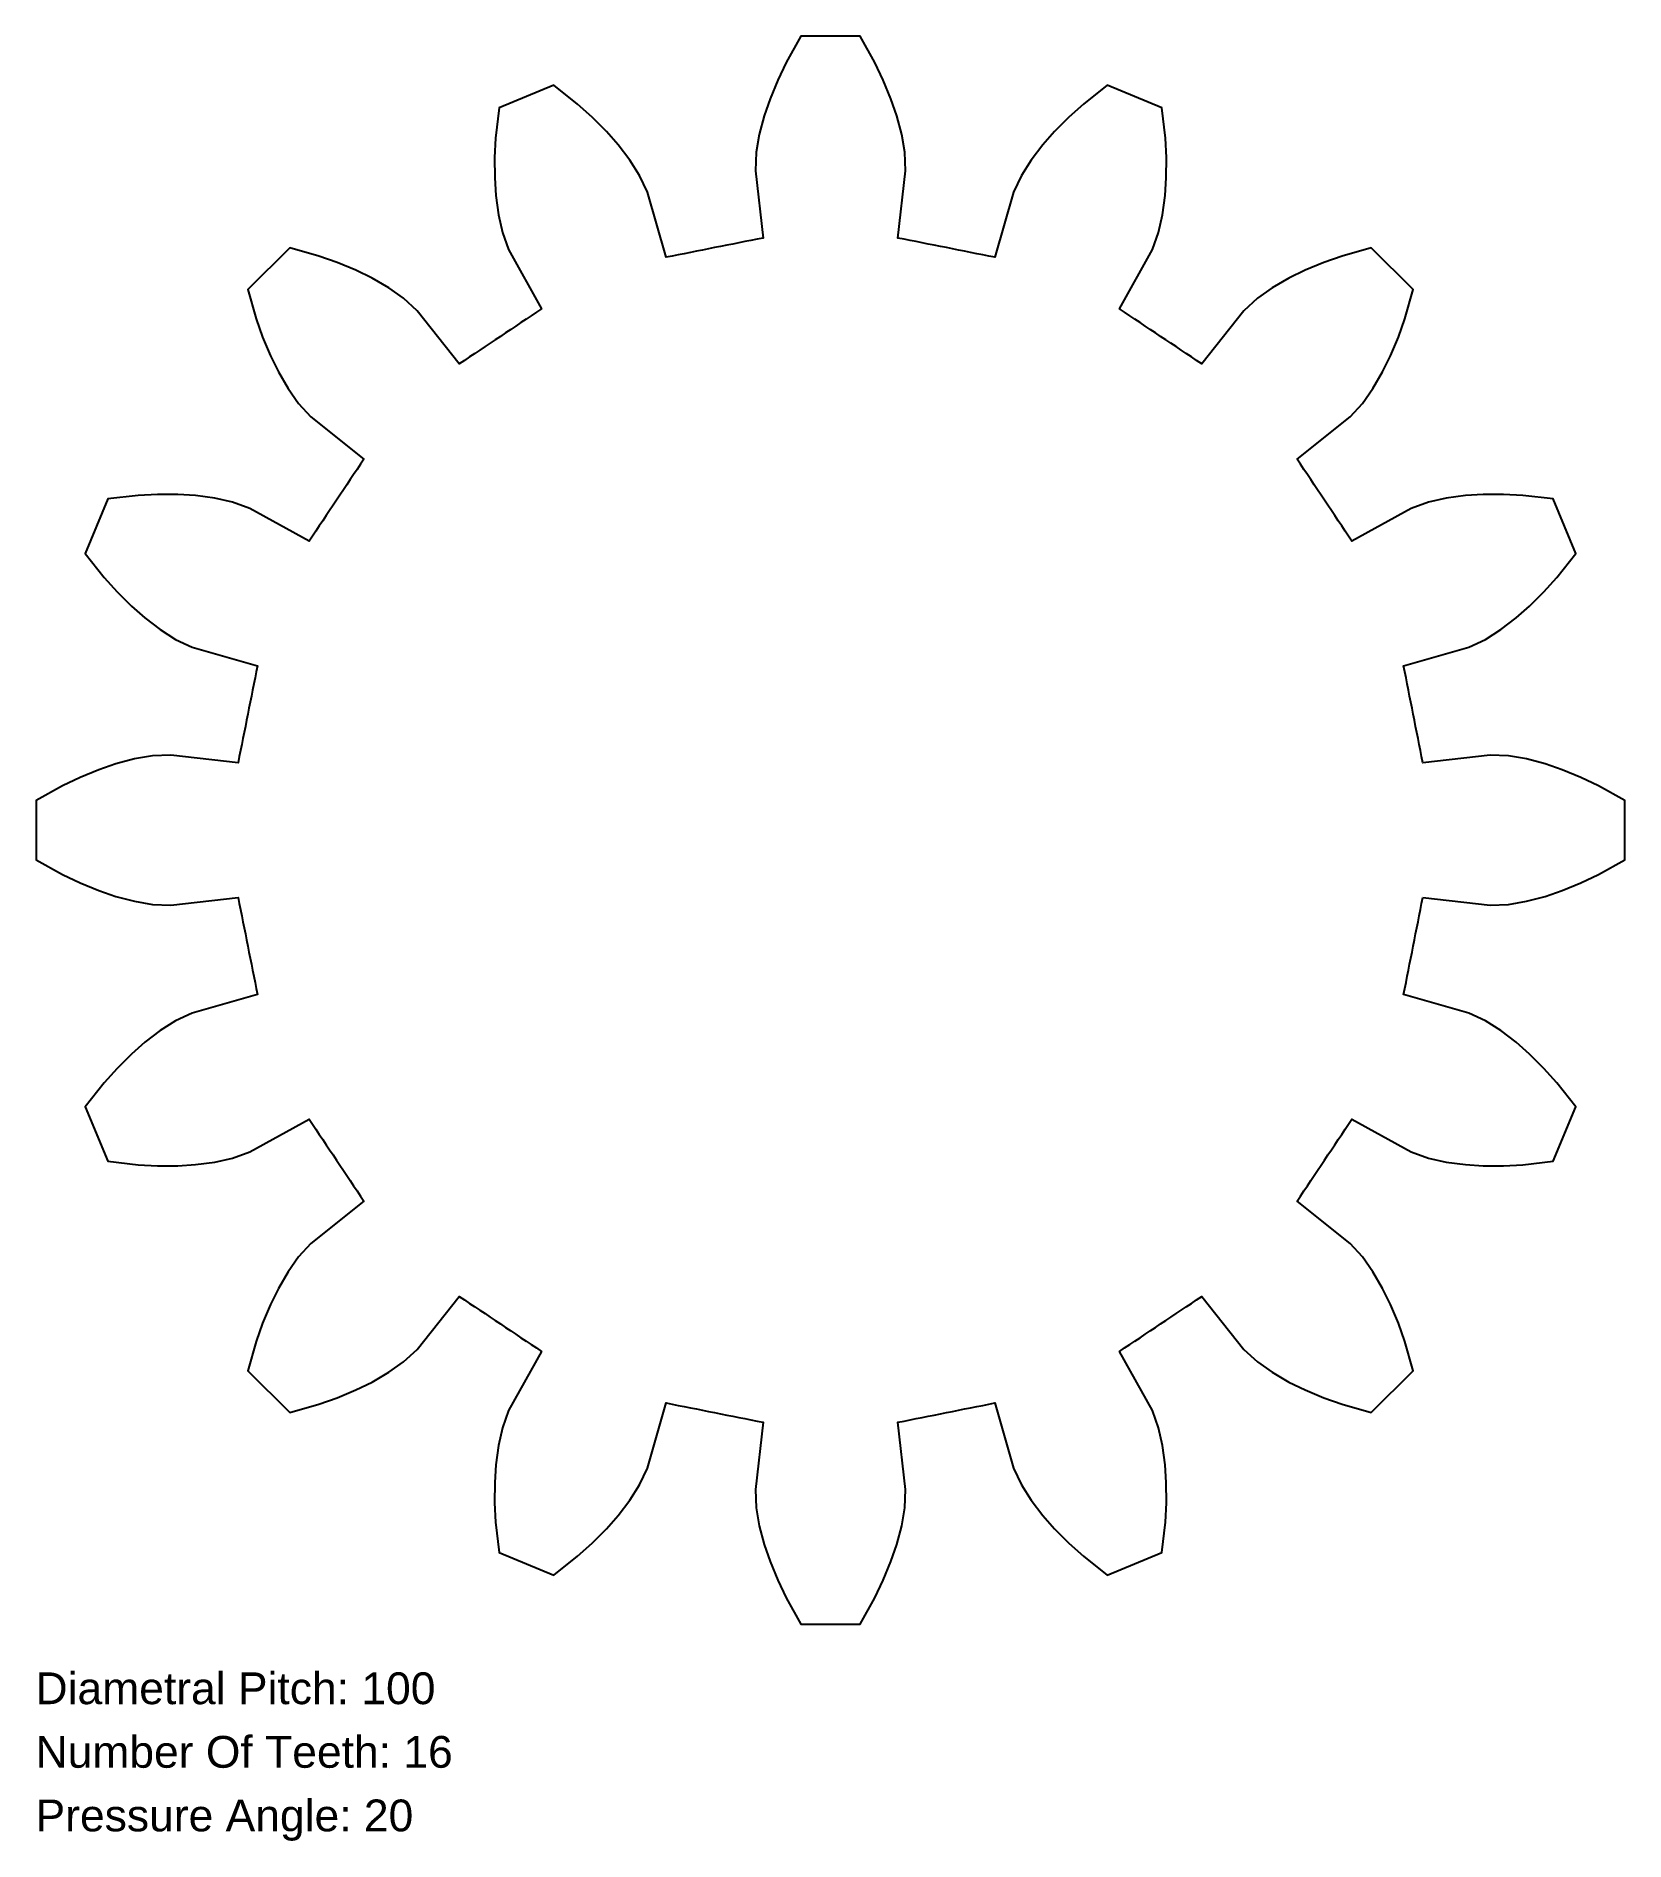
# Model space of a CAD drawing. Header units: centimetres. Extents: x 37.94 to 42.51, y -23.87 to -18.67.
import ezdxf

# ---------------------------------------------------------------- set-up
doc = ezdxf.new("R2010")
doc.units = ezdxf.units.CM
doc.header["$MEASUREMENT"] = 0
doc.layers.add('1', color=7, linetype='Continuous')
doc.layers.add('NOTES', color=1, linetype='Continuous')
doc.styles.add('ARIAL', font='arial.ttf')

msp = doc.modelspace()

# ---------------------------------------------------------------- linework, layer by layer
at = {"layer": '1'}
msp.add_lwpolyline([(41.9258, -21.1514), (42.1195, -21.1734), (42.1724, -21.1711), (42.2236, -21.1622), (42.2773, -21.1479), (42.326, -21.1314), (42.3801, -21.1092), (42.4305, -21.0851), (42.5067, -21.0425), (42.5067, -20.8724), (42.4305, -20.8298), (42.3801, -20.8057), (42.326, -20.7835), (42.2773, -20.767), (42.2236, -20.7527), (42.1724, -20.7438), (42.1195, -20.7415), (41.9258, -20.7635, -0.000044), (41.8704, -20.4847), (42.0578, -20.431), (42.1057, -20.4086), (42.1496, -20.3807), (42.1938, -20.347), (42.2324, -20.3131), (42.274, -20.2719), (42.3113, -20.2303), (42.3654, -20.1618), (42.3003, -20.0046), (42.2136, -19.9945), (42.1578, -19.9915), (42.0993, -19.9917), (42.048, -19.995), (41.9929, -20.0025), (41.9422, -20.0138), (41.8925, -20.0319), (41.7219, -20.1264, -0.000044), (41.564, -19.89), (41.7166, -19.7686), (41.7523, -19.7296), (41.7822, -19.6871), (41.8101, -19.639), (41.8328, -19.5929), (41.8554, -19.5389), (41.874, -19.4863), (41.8978, -19.4023), (41.7775, -19.282), (41.6935, -19.3057), (41.6408, -19.3243), (41.5869, -19.3469), (41.5407, -19.3696), (41.4927, -19.3976), (41.4501, -19.4274), (41.4111, -19.4632), (41.2898, -19.6158, -0.000044), (41.0534, -19.4578), (41.1479, -19.2873), (41.166, -19.2376), (41.1773, -19.1869), (41.1847, -19.1318), (41.188, -19.0805), (41.1883, -19.0219), (41.1853, -18.9662), (41.1751, -18.8795), (41.0179, -18.8144), (40.9494, -18.8685), (40.9079, -18.9058), (40.8667, -18.9473), (40.8328, -18.986), (40.799, -19.0302), (40.7712, -19.074), (40.7488, -19.122), (40.6951, -19.3094, -0.000044), (40.4163, -19.2539), (40.4383, -19.0602), (40.436, -19.0074), (40.427, -18.9562), (40.4128, -18.9024), (40.3962, -18.8538), (40.3741, -18.7996), (40.35, -18.7492), (40.3074, -18.673), (40.1373, -18.673), (40.0947, -18.7492), (40.0706, -18.7996), (40.0484, -18.8538), (40.0318, -18.9024), (40.0176, -18.9562), (40.0087, -19.0074), (40.0063, -19.0602), (40.0284, -19.2539, -0.000044), (39.7496, -19.3094), (39.6958, -19.122), (39.6735, -19.074), (39.6456, -19.0302), (39.6119, -18.986), (39.578, -18.9473), (39.5367, -18.9058), (39.4952, -18.8685), (39.4267, -18.8144), (39.2695, -18.8795), (39.2593, -18.9662), (39.2564, -19.0219), (39.2566, -19.0805), (39.2599, -19.1318), (39.2673, -19.1869), (39.2787, -19.2376), (39.2968, -19.2873), (39.3913, -19.4578, -0.000044), (39.1549, -19.6158), (39.0335, -19.4632), (38.9945, -19.4274), (38.952, -19.3976), (38.9039, -19.3696), (38.8578, -19.3469), (38.8038, -19.3243), (38.7512, -19.3057), (38.6672, -19.282), (38.5468, -19.4023), (38.5706, -19.4863), (38.5892, -19.5389), (38.6118, -19.5929), (38.6345, -19.639), (38.6625, -19.6871), (38.6923, -19.7296), (38.7281, -19.7686), (38.8806, -19.89, -0.000044), (38.7227, -20.1264), (38.5522, -20.0319), (38.5025, -20.0138), (38.4517, -20.0025), (38.3966, -19.995), (38.3453, -19.9917), (38.2868, -19.9915), (38.2311, -19.9945), (38.1444, -20.0046), (38.0792, -20.1618), (38.1334, -20.2303), (38.1707, -20.2719), (38.2122, -20.3131), (38.2508, -20.347), (38.2951, -20.3807), (38.3389, -20.4086), (38.3869, -20.431), (38.5743, -20.4847, -0.000044), (38.5188, -20.7635), (38.3251, -20.7415), (38.2723, -20.7438), (38.2211, -20.7527), (38.1673, -20.767), (38.1187, -20.7835), (38.0645, -20.8057), (38.0141, -20.8298), (37.9379, -20.8724), (37.9379, -21.0425), (38.0141, -21.0851), (38.0645, -21.1092), (38.1187, -21.1314), (38.1673, -21.1479), (38.2211, -21.1622), (38.2723, -21.1711), (38.3251, -21.1734), (38.5188, -21.1514, -0.000044), (38.5743, -21.4302), (38.3869, -21.4839), (38.3389, -21.5063), (38.2951, -21.5342), (38.2508, -21.5679), (38.2122, -21.6018), (38.1707, -21.643), (38.1334, -21.6845), (38.0792, -21.7531), (38.1444, -21.9102), (38.2311, -21.9204), (38.2868, -21.9234), (38.3453, -21.9232), (38.3966, -21.9198), (38.4517, -21.9124), (38.5025, -21.9011), (38.5522, -21.883), (38.7227, -21.7885, -0.000044), (38.8806, -22.0249), (38.7281, -22.1462), (38.6923, -22.1853), (38.6625, -22.2278), (38.6345, -22.2759), (38.6118, -22.322), (38.5892, -22.376), (38.5706, -22.4286), (38.5468, -22.5126), (38.6672, -22.6329), (38.7512, -22.6091), (38.8038, -22.5905), (38.8578, -22.5679), (38.9039, -22.5452), (38.952, -22.5173), (38.9945, -22.4874), (39.0335, -22.4517), (39.1549, -22.2991, -0.000044), (39.3913, -22.4571), (39.2968, -22.6276), (39.2787, -22.6773), (39.2673, -22.728), (39.2599, -22.7831), (39.2566, -22.8344), (39.2564, -22.8929), (39.2593, -22.9487), (39.2695, -23.0354), (39.4267, -23.1005), (39.4952, -23.0464), (39.5367, -23.0091), (39.578, -22.9675), (39.6119, -22.9289), (39.6456, -22.8847), (39.6735, -22.8408), (39.6958, -22.7929), (39.7496, -22.6055, -0.000044), (40.0284, -22.6609), (40.0063, -22.8546), (40.0087, -22.9075), (40.0176, -22.9587), (40.0318, -23.0125), (40.0484, -23.0611), (40.0706, -23.1153), (40.0947, -23.1656), (40.1373, -23.2419), (40.3074, -23.2419), (40.35, -23.1656), (40.3741, -23.1153), (40.3962, -23.0611), (40.4128, -23.0125), (40.427, -22.9587), (40.436, -22.9075), (40.4383, -22.8546), (40.4163, -22.6609, -0.000044), (40.6951, -22.6055), (40.7488, -22.7929), (40.7712, -22.8408), (40.799, -22.8847), (40.8328, -22.9289), (40.8667, -22.9675), (40.9079, -23.0091), (40.9494, -23.0464), (41.0179, -23.1005), (41.1751, -23.0354), (41.1853, -22.9487), (41.1883, -22.8929), (41.188, -22.8344), (41.1847, -22.7831), (41.1773, -22.728), (41.166, -22.6773), (41.1479, -22.6276), (41.0534, -22.4571, -0.000044), (41.2898, -22.2991), (41.4111, -22.4517), (41.4501, -22.4874), (41.4927, -22.5173), (41.5407, -22.5452), (41.5869, -22.5679), (41.6408, -22.5905), (41.6935, -22.6091), (41.7775, -22.6329), (41.8978, -22.5126), (41.874, -22.4286), (41.8554, -22.376), (41.8328, -22.322), (41.8101, -22.2759), (41.7822, -22.2278), (41.7523, -22.1853), (41.7166, -22.1462), (41.564, -22.0249, -0.000044), (41.7219, -21.7885), (41.8925, -21.883), (41.9422, -21.9011), (41.9929, -21.9124), (42.048, -21.9198), (42.0993, -21.9232), (42.1578, -21.9234), (42.2136, -21.9204), (42.3003, -21.9102), (42.3654, -21.7531), (42.3113, -21.6845), (42.2739, -21.643), (42.2324, -21.6018), (42.1938, -21.5679), (42.1496, -21.5342), (42.1057, -21.5063), (42.0578, -21.4839), (41.8704, -21.4302, -0.000044)], format="xyb", close=True, dxfattribs=at)

# ---------------------------------------------------------------- texts
at = {"layer": 'NOTES', "style": 'ARIAL'}
for s, p in [('Diametral Pitch: 100', (37.9363, -23.472)), ('Number Of Teeth: 16', (37.9363, -23.6549)), ('Pressure Angle: 20', (37.9363, -23.8378))]:
    msp.add_text(s, height=0.09144, dxfattribs=at).set_placement(p)

doc.saveas('drawing.dxf')
